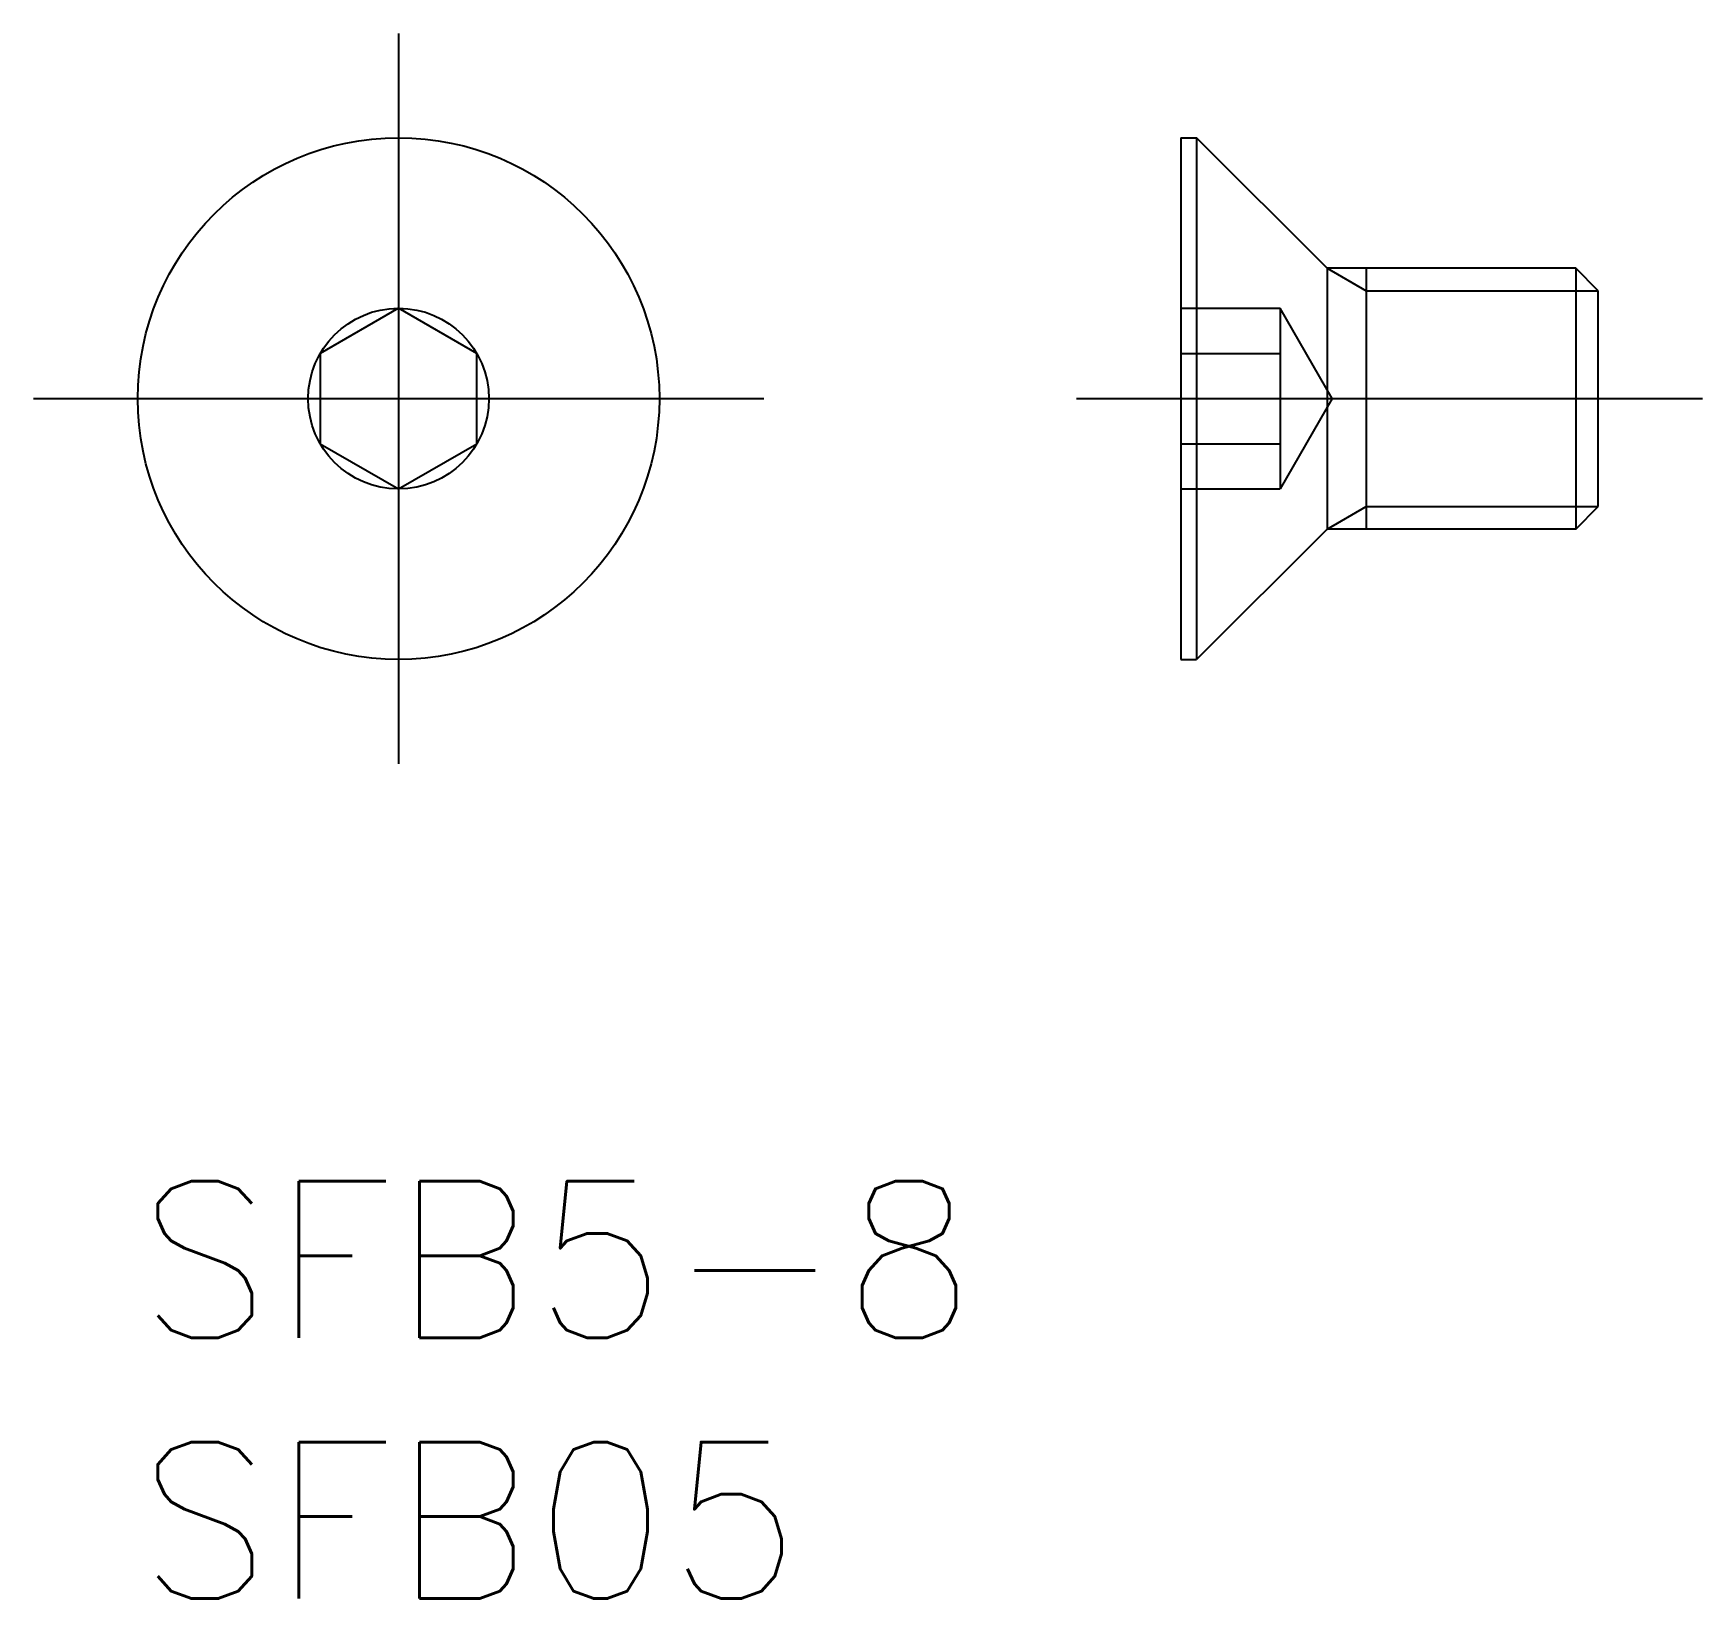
# Model space of a CAD drawing. Extents: x -2 to 30, y -8 to 22.
import ezdxf

# ---------------------------------------------------------------- set-up
doc = ezdxf.new("R2010")
doc.units = 0
doc.header["$LTSCALE"] = 0.5
doc.linetypes.add('CENTER', pattern=[50.8, 31.75, -6.35, 6.35, -6.35])
doc.linetypes.add('DASHED', pattern=[19.05, 12.7, -6.35])
for name, color, linetype in [('MSM_CENTER', 1, 'CENTER'), ('MSM_CONTINUOUS', 7, 'CONTINUOUS'), ('MSM_DASHED', 4, 'DASHED'), ('MSM_NARROW', 5, 'CONTINUOUS'), ('MSM_PART_NUMBER', 7, 'CONTINUOUS')]:
    doc.layers.add(name, color=color, linetype=linetype)
doc.styles.get("Standard").update_dxf_attribs({"font": 'txt.shx', "height": 1, "bigfont": 'bigfont.shx'})

# ---------------------------------------------------------------- blocks, each defined once
blk = doc.blocks.new('*U2')
at = {"layer": 'MSM_PART_NUMBER'}
blk.add_text('SFB5-8', height=3, dxfattribs=at).set_placement((0, -3))
blk = doc.blocks.new('*U3')
at = {"layer": 'MSM_PART_NUMBER'}
blk.add_text('SFB05', height=3, dxfattribs=at).set_placement((0, -8))

msp = doc.modelspace()

# ---------------------------------------------------------------- linework, layer by layer
at = {"layer": 'MSM_CENTER'}
for p, q in [((5, 22), (5, 8)), ((-2, 15), (12, 15)), ((18, 15), (30, 15))]:
    msp.add_line(p, q, dxfattribs=at)
at = {"layer": 'MSM_CONTINUOUS'}
for p, q in [((20, 20), (20, 10)), ((20, 20), (20.3, 20)), ((22.8, 17.5), (20.3, 20)), ((20.3, 20), (20.3, 10)), ((27.567, 17.5), (22.8, 17.5)), ((22.8, 17.5), (22.8, 12.5)), ((23.55, 17.5), (23.55, 12.5)), ((28, 17.067), (27.567, 17.5)), ((27.567, 17.5), (27.567, 12.5)), ((28, 12.933), (28, 17.067)), ((5, 16.732), (3.5, 15.866)), ((6.5, 15.866), (5, 16.732)), ((3.5, 15.866), (3.5, 14.134)), ((6.5, 14.134), (6.5, 15.866)), ((3.5, 14.134), (5, 13.268)), ((5, 13.268), (6.5, 14.134)), ((27.567, 12.5), (28, 12.933)), ((22.8, 12.5), (20.3, 10)), ((27.567, 12.5), (22.8, 12.5)), ((20, 10), (20.3, 10))]:
    msp.add_line(p, q, dxfattribs=at)
for radius in [5, 1.732]:
    msp.add_circle((5, 15), radius, dxfattribs=at)
at = {"layer": 'MSM_DASHED'}
for p, q in [((20, 16.732), (21.9, 16.732)), ((21.9, 16.732), (21.9, 13.268)), ((22.9, 15), (21.9, 16.732)), ((20, 15.866), (21.9, 15.866)), ((22.9, 15), (21.9, 13.268)), ((20, 14.134), (21.9, 14.134)), ((20, 13.268), (21.9, 13.268))]:
    msp.add_line(p, q, dxfattribs=at)
at = {"layer": 'MSM_NARROW'}
for p, q in [((22.8, 17.5), (23.55, 17.067)), ((23.55, 17.067), (28, 17.067)), ((22.8, 12.5), (23.55, 12.933)), ((23.55, 12.933), (28, 12.933))]:
    msp.add_line(p, q, dxfattribs=at)

# ---------------------------------------------------------------- block references
at = {"layer": 'MSM_CONTINUOUS'}
for name in ['*U2', '*U3']:
    msp.add_blockref(name, (0, 0), dxfattribs=at)

doc.saveas('drawing.dxf')
